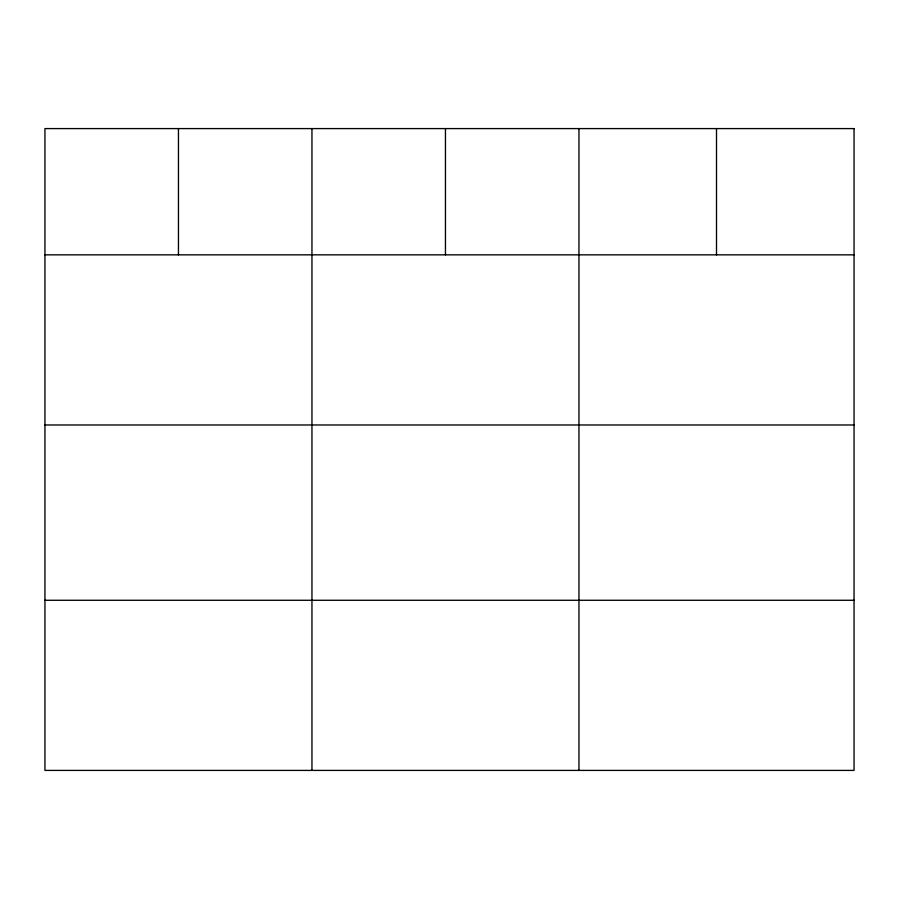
<?xml version="1.0" encoding="UTF-8"?>
<svg xmlns="http://www.w3.org/2000/svg" width="899" height="899" viewBox="0 0 899 899"><rect width="100%" height="100%" fill="white"/><g stroke="black" fill="none" stroke-linecap="round" stroke-linejoin="round"><path stroke-width="1.35" d="M44.95 254.844L854.05 254.844M44.95 424.98L854.05 424.98M44.95 600.274L854.05 600.274M716.503 128.591L716.503 254.844M578.956 128.591L578.956 770.409M445.454 128.591L445.454 254.844M311.953 128.591L311.953 770.409M178.452 128.591L178.452 254.844M854.05 128.591L44.95 128.591L44.95 770.409L854.05 770.409L854.05 128.591"/></g></svg>
